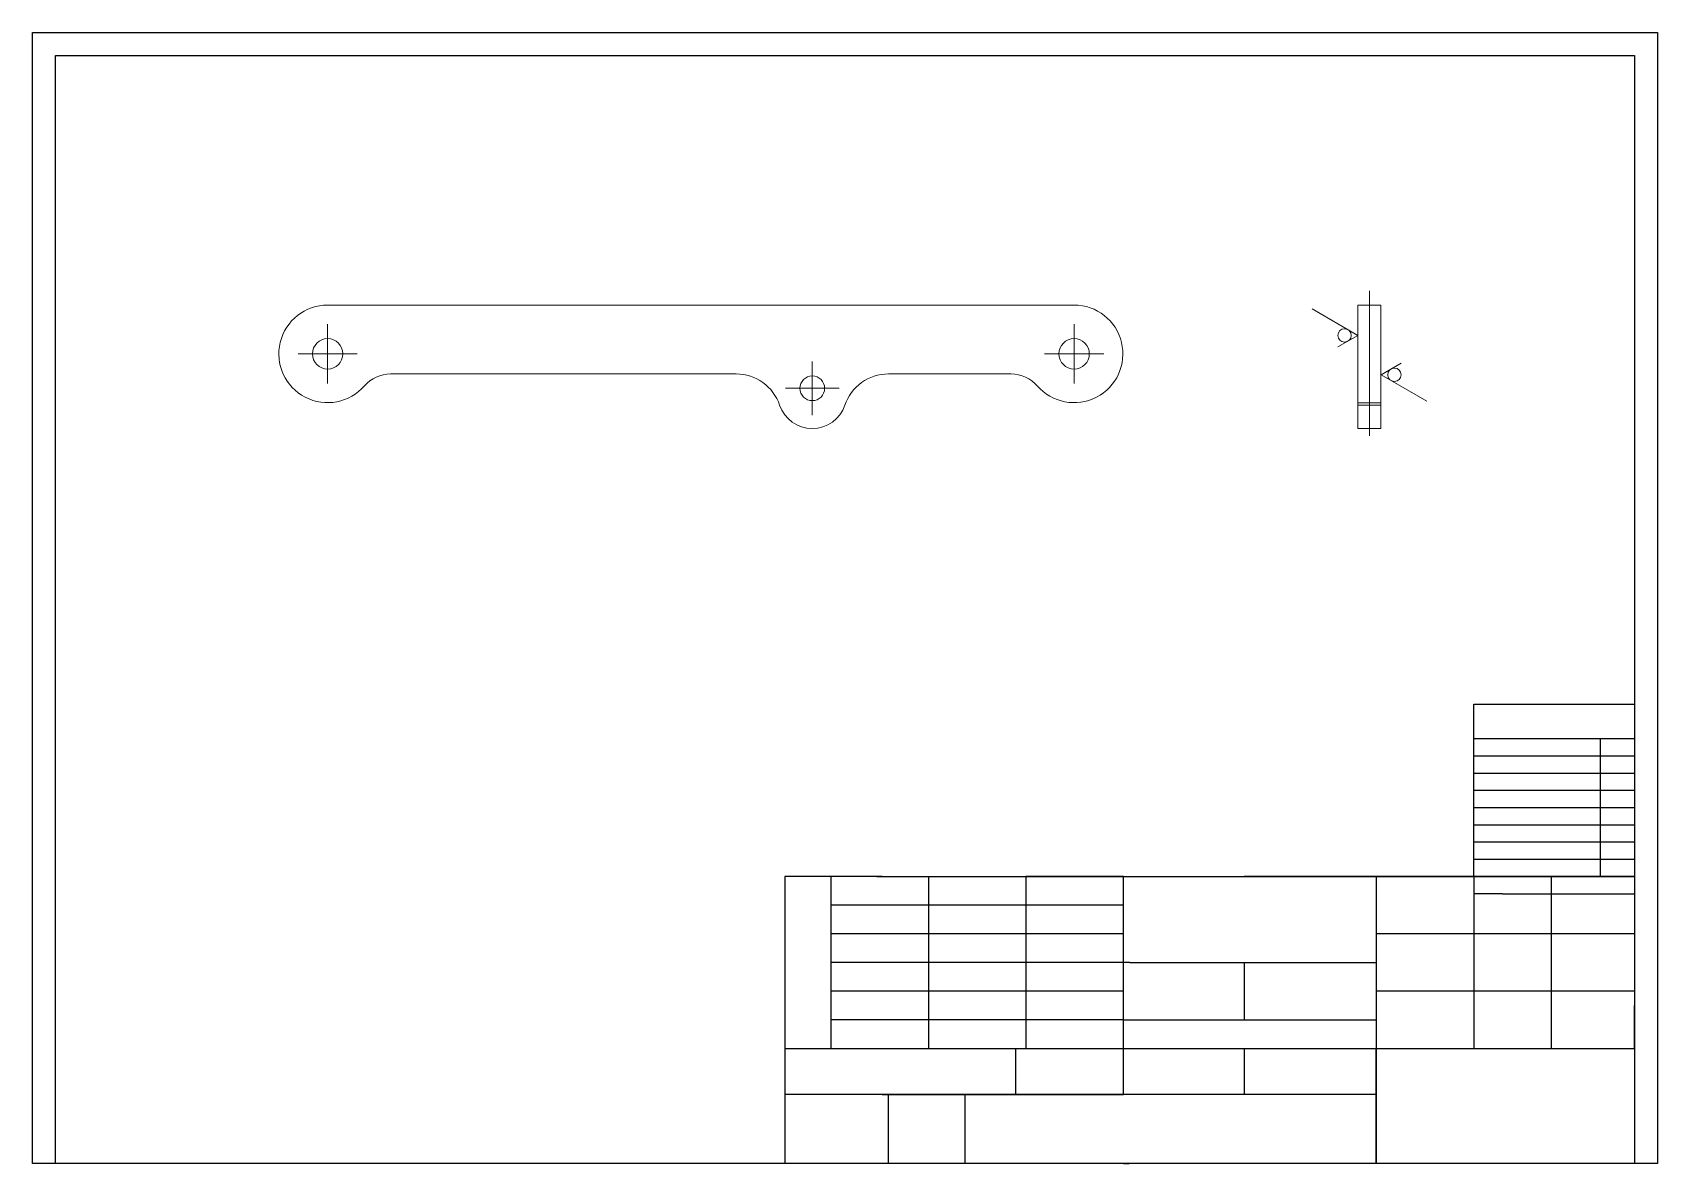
# Model space of a CAD drawing. Header units: millimetres. Extents: x 9 to 363, y 7 to 254.
import ezdxf

# ---------------------------------------------------------------- set-up
doc = ezdxf.new("R2010")
doc.units = ezdxf.units.MM
doc.header["$LTSCALE"] = 1.25
doc.layers.get('0').update_dxf_attribs({"true_color": 0xffffff})
for name, color, linetype, lineweight, true_color in [('Centro (ISO)', 150, 'Continuous', 9, 0x0080ff), ('Geometria schizzo (ISO)', 7, 'Continuous', 25, 0xffffff), ("Linea d'asse (ISO)", 150, 'Continuous', 9, 0x0080ff), ('Simbolo (ISO)', 7, 'Continuous', 9, 0xffffff), ('Visibile (ISO)', 7, 'Continuous', 15, 0xffffff), ('Visibile sottile (ISO)', 8, 'Continuous', 9, 0x808080)]:
    doc.layers.add(name, color=color, linetype=linetype, lineweight=lineweight, true_color=true_color)

# ---------------------------------------------------------------- blocks, each defined once
blk = doc.blocks.new('Bordi')
at = {"layer": 'Geometria schizzo (ISO)', "color": 150, "true_color": 0x0080ff}
for p, q in [((7, 203), (290, 203)), ((7, 6), (7, 203)), ((290, 203), (290, 6)), ((11, 199), (286, 199)), ((11, 6), (11, 199)), ((286, 199), (286, 6)), ((146.05, 56), (138.05, 56)), ((138.05, 56), (138.05, 6)), ((155, 56), (146.05, 56)), ((154.02, 56), (163.03, 56)), ((155, 56), (286, 56)), ((290, 6), (7, 6)), ((286, 6), (11, 6))]:
    blk.add_line(p, q, dxfattribs=at)
at = {"layer": 'Geometria schizzo (ISO)'}
for p, q in [((258, 56), (258, 86)), ((258, 86), (286, 86)), ((258, 80), (286, 80)), ((280, 80), (280, 56)), ((258, 77), (286, 77)), ((258, 74), (286, 74)), ((258, 71), (286, 71)), ((258, 71), (286, 71)), ((258, 68), (286, 68)), ((258, 65), (286, 65)), ((258, 62), (286, 62)), ((258, 59), (286, 59)), ((146.05, 56), (146.05, 26)), ((155, 56), (154.02, 56)), ((154.02, 56), (163.03, 56)), ((163.03, 56), (163.03, 36)), ((197, 56), (180.02, 56)), ((197, 56), (180.02, 56)), ((180.02, 56), (180.02, 36)), ((197, 18), (197, 56)), ((241, 56), (218, 56)), ((286, 56), (241, 56)), ((241, 56), (241, 6)), ((258, 56), (258, 26)), ((286, 56), (263.5, 56)), ((286, 56), (263.5, 56)), ((271.5, 56), (271.5, 26)), ((286, 56), (274.75, 56)), ((154.02, 51), (146.05, 51)), ((197, 51), (154.02, 51)), ((263, 53), (258, 53)), ((263, 53), (286, 53)), ((154.02, 46), (146.05, 46)), ((197, 46), (154.02, 46)), ((286, 46), (241, 46)), ((154.02, 41), (146.05, 41)), ((197, 41), (154.02, 41)), ((198.08, 41), (197, 41)), ((198.08, 41), (241, 41)), ((218, 41), (218, 31)), ((154.02, 36), (146.05, 36)), ((197, 36), (154.02, 36)), ((163.03, 36), (163.03, 34.35)), ((163.03, 34.35), (163.03, 26)), ((180.02, 36), (180.02, 34.35)), ((180.02, 34.35), (180.02, 26)), ((286, 36), (241, 36)), ((286, 26), (286, 33.5)), ((154.02, 31), (146.05, 31)), ((197, 31), (154.02, 31)), ((197, 31), (241, 31)), ((146.05, 26), (138.05, 26)), ((197, 26), (146.05, 26)), ((178.19, 26), (178.19, 18)), ((241, 26), (197, 26)), ((218, 26), (218, 18)), ((241, 6), (241, 26)), ((286, 26), (241, 26)), ((146.05, 18), (138.05, 18)), ((155, 18), (146.05, 18)), ((241, 18), (155, 18)), ((155, 18), (176, 18)), ((156.04, 18), (156.04, 6)), ((169.38, 18), (169.38, 6)), ((176, 18), (197, 18)), ((241, 6), (241, 18)), ((286, 6), (155, 6)), ((197, 6), (198, 6))]:
    blk.add_line(p, q, dxfattribs=at)
blk = doc.blocks.new('Identificatore stato della superficie3')
at = {"layer": 'Simbolo (ISO)'}
for p, q in [((245.35, 145.4), (241.85, 143.38)), ((241.85, 143.38), (249.85, 138.76))]:
    blk.add_line(p, q, dxfattribs=at)
blk.add_circle((244.18, 143.38), 1.17, dxfattribs=at)
blk = doc.blocks.new('Identificatore stato della superficie4')
at = {"layer": 'Simbolo (ISO)'}
for p, q in [((237.83, 150.24), (229.83, 154.86)), ((234.33, 148.22), (237.83, 150.24))]:
    blk.add_line(p, q, dxfattribs=at)
blk.add_circle((235.5, 150.24), 1.17, dxfattribs=at)

msp = doc.modelspace()

# ---------------------------------------------------------------- linework, layer by layer
at = {"layer": 'Centro (ISO)', "linetype": 'Continuous'}
for p, q in [((73, 190.21), (73, 177.34)), ((235.5, 190.21), (235.5, 177.34)), ((79.44, 183.78), (66.57, 183.78)), ((178.5, 182.09), (178.5, 170.46)), ((241.94, 183.78), (229.07, 183.78)), ((184.32, 176.28), (172.69, 176.28))]:
    msp.add_line(p, q, dxfattribs=at)
at = {"layer": "Linea d'asse (ISO)", "linetype": 'Continuous'}
msp.add_line((299.8, 197.53), (299.8, 165.9), dxfattribs=at)
at = {"layer": 'Visibile (ISO)'}
for p, q in [((235.5, 194.4), (73, 194.4)), ((297.3, 194.4), (297.3, 173.15)), ((297.3, 194.4), (302.3, 194.4)), ((302.3, 173.15), (302.3, 194.4)), ((86.7, 179.4), (161.93, 179.4)), ((195.07, 179.4), (221.81, 179.4)), ((297.3, 172.62), (297.3, 173.15)), ((297.3, 173.15), (302.3, 173.15)), ((297.3, 172.62), (297.3, 167.53)), ((302.3, 173.15), (302.3, 172.62)), ((302.3, 167.53), (302.3, 172.62)), ((297.3, 167.53), (302.3, 167.53))]:
    msp.add_line(p, q, dxfattribs=at)
for centre, radius in [((73, 183.78), 3.31), ((235.5, 183.78), 3.31), ((178.5, 176.28), 2.69)]:
    msp.add_circle(centre, radius, dxfattribs=at)
for centre, radius, start, end in [((73, 183.78), 10.62, 90, 319.0673), ((235.5, 183.78), 10.62, 220.9327, 90), ((86.7, 171.9), 7.5, 90, 139.0673), ((161.93, 169.4), 10, 18.7493, 90), ((195.07, 169.4), 10, 90, 161.2507), ((221.81, 171.9), 7.5, 40.9327, 90), ((178.5, 175.03), 7.5, 198.7493, 341.2507)]:
    msp.add_arc(centre, radius, start, end, dxfattribs=at)
at = {"layer": 'Visibile sottile (ISO)'}
msp.add_line((297.3, 172.62), (302.3, 172.62), dxfattribs=at)

# ---------------------------------------------------------------- block references
at = {"xscale": 1.25, "yscale": 1.25}
msp.add_blockref('Bordi', (0, 0), dxfattribs=at)
at = {"layer": 'Simbolo (ISO)', "xscale": 1.25, "yscale": 1.25}
for name in ['Identificatore stato della superficie4', 'Identificatore stato della superficie3']:
    msp.add_blockref(name, (0, 0), dxfattribs=at)

doc.saveas('drawing.dxf')
